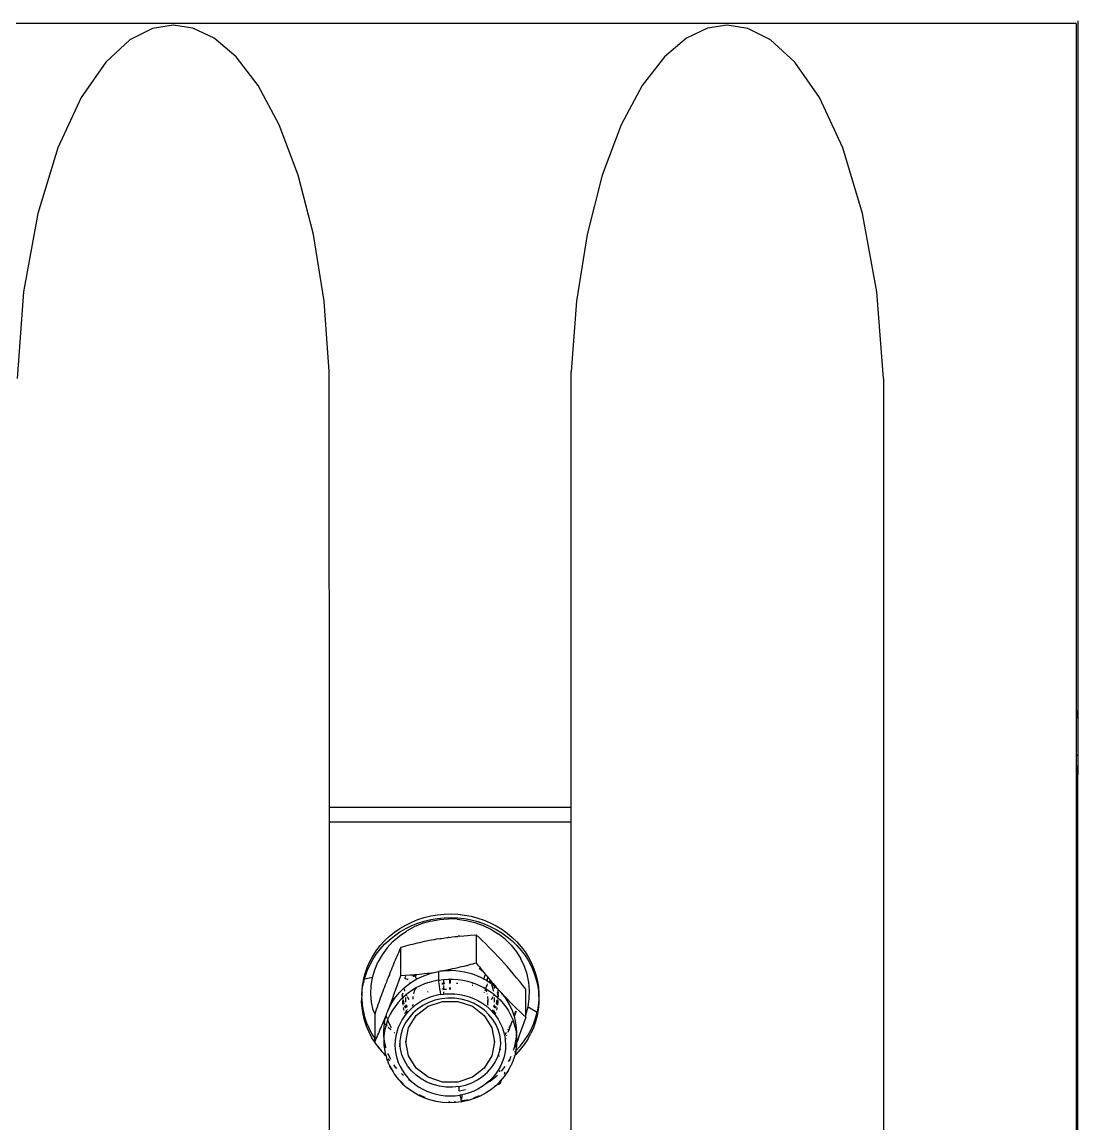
# Model space of a CAD drawing. Header units: millimetres. Extents: x -1533 to 3873, y -634 to 3374.
# Drawn here: x -821.5 to -678.5, y 2354.4 to 2503.6 of the extents above; entities that cross this region are included whole.
import ezdxf

# ---------------------------------------------------------------- set-up
doc = ezdxf.new("R2010")
doc.units = ezdxf.units.MM
doc.header["$MEASUREMENT"] = 0

msp = doc.modelspace()

# ---------------------------------------------------------------- linework, layer by layer
for p, q in [((-678.72482, 2503.44892), (-848.22482, 2503.44892)), ((-678.72482, 2503.44892), (-678.72482, 2410.32713)), ((-678.47482, 2503.80652), (-678.47482, 2410.32713)), ((-803.77108, 2502.76027), (-806.84642, 2501.20526)), ((-800.97482, 2503.20743), (-803.77108, 2502.76027)), ((-798.31128, 2502.80187), (-800.97482, 2503.20743)), ((-795.45466, 2501.44193), (-798.31128, 2502.80187)), ((-728.63837, 2502.80187), (-731.49498, 2501.44193)), ((-725.97482, 2503.20743), (-728.63837, 2502.80187)), ((-723.17857, 2502.76027), (-725.97482, 2503.20743)), ((-720.10323, 2501.20526), (-723.17857, 2502.76027)), ((-806.84642, 2501.20526), (-810.12355, 2498.19638)), ((-792.47553, 2498.91421), (-795.45466, 2501.44193)), ((-731.49498, 2501.44193), (-734.47411, 2498.91421)), ((-716.8261, 2498.19638), (-720.10323, 2501.20526)), ((-789.48263, 2495.035), (-792.47553, 2498.91421)), ((-734.47411, 2498.91421), (-737.46702, 2495.035)), ((-810.12355, 2498.19638), (-813.45618, 2493.39699)), ((-713.49346, 2493.39699), (-716.8261, 2498.19638)), ((-786.62227, 2489.69434), (-789.48263, 2495.035)), ((-737.46702, 2495.035), (-740.32738, 2489.69434)), ((-813.45618, 2493.39699), (-816.61848, 2486.56843)), ((-710.33117, 2486.56843), (-713.49346, 2493.39699)), ((-784.06758, 2482.90399), (-786.62227, 2489.69434)), ((-740.32738, 2489.69434), (-742.88207, 2482.90399)), ((-816.61848, 2486.56843), (-819.31717, 2477.68935)), ((-707.63248, 2477.68935), (-710.33117, 2486.56843)), ((-781.99606, 2474.83327), (-784.06758, 2482.90399)), ((-742.88207, 2482.90399), (-744.95359, 2474.83327)), ((-819.31717, 2477.68935), (-821.23904, 2467.06444)), ((-705.71061, 2467.06444), (-707.63248, 2477.68935)), ((-780.55858, 2465.81401), (-781.99606, 2474.83327)), ((-744.95359, 2474.83327), (-746.39106, 2465.81401)), ((-821.23904, 2467.06444), (-822.13, 2455.35268)), ((-704.81965, 2455.35268), (-705.71061, 2467.06444)), ((-779.84898, 2456.3032), (-780.55858, 2465.81401)), ((-746.39106, 2465.81401), (-747.10067, 2456.3032)), ((-779.84027, 2397.20278), (-779.84898, 2456.3032)), ((-747.10938, 2397.20278), (-747.10067, 2456.3032)), ((-704.81965, 2455.35268), (-704.80258, 2264.16413)), ((-678.72482, 2410.32713), (-678.62483, 2410.32713)), ((-678.72482, 2410.32713), (-678.72482, 2409.30652)), ((-678.62483, 2409.30652), (-678.72482, 2409.30652)), ((-678.72482, 2409.30652), (-678.72482, 2404.30652)), ((-678.62483, 2409.30652), (-678.62483, 2410.32713)), ((-678.62483, 2410.32713), (-678.47482, 2410.32713)), ((-678.47482, 2409.30652), (-678.62483, 2409.30652)), ((-678.47482, 2410.32713), (-678.47482, 2409.30652)), ((-678.47482, 2409.30652), (-678.47482, 2404.30652)), ((-678.72482, 2404.30652), (-678.47482, 2404.30652)), ((-678.72482, 2404.30652), (-678.72482, 2402.86064)), ((-678.47482, 2404.30652), (-678.47482, 2402.86064)), ((-678.72482, 2402.86064), (-678.47482, 2402.86064)), ((-678.72482, 2402.86064), (-678.72482, 2402.76044)), ((-678.72482, 2402.76044), (-678.68035, 2402.69388)), ((-678.72482, 2402.76044), (-678.72482, 2401.73244)), ((-678.68035, 2402.69388), (-678.47482, 2401.73245)), ((-678.47482, 2402.86064), (-678.47482, 2401.73245)), ((-678.47482, 2401.73245), (-678.72482, 2401.73244)), ((-678.72482, 2401.73244), (-678.72482, 2401.66064)), ((-678.47482, 2401.66064), (-678.72482, 2401.66064)), ((-678.72482, 2401.66064), (-678.72482, 2287.33933)), ((-678.47482, 2401.73245), (-678.47482, 2401.66064)), ((-678.47482, 2287.33933), (-678.47482, 2401.66064)), ((-747.10938, 2397.20278), (-779.84027, 2397.20278)), ((-779.83999, 2395.28936), (-779.84027, 2397.20278)), ((-747.10966, 2395.28936), (-747.10938, 2397.20278)), ((-779.83999, 2395.28936), (-747.10966, 2395.28936)), ((-779.81956, 2256.70743), (-779.83999, 2395.28936)), ((-747.13009, 2256.70743), (-747.10966, 2395.28936)), ((-766.98562, 2382.31548), (-766.09692, 2382.53267)), ((-766.09692, 2382.53267), (-765.19283, 2382.68636)), ((-765.19283, 2382.68636), (-764.27866, 2382.77567)), ((-764.27866, 2382.77567), (-763.35977, 2382.80006)), ((-763.35977, 2382.80006), (-762.44156, 2382.7594)), ((-762.44156, 2382.7594), (-761.52941, 2382.65391)), ((-761.52941, 2382.65391), (-760.62868, 2382.48423)), ((-760.62868, 2382.48423), (-759.74465, 2382.25134)), ((-770.28423, 2380.84277), (-769.50787, 2381.29756)), ((-769.50787, 2381.29756), (-768.69611, 2381.69611)), ((-769.50787, 2380.81921), (-768.69611, 2381.21776)), ((-768.36299, 2381.03793), (-769.40456, 2380.4768)), ((-768.69611, 2381.69611), (-767.85371, 2382.03609)), ((-768.69611, 2381.21776), (-767.85371, 2381.55773)), ((-767.26027, 2381.48795), (-768.36299, 2381.03793)), ((-767.85371, 2382.03609), (-766.98562, 2382.31548)), ((-767.85371, 2381.55773), (-766.98562, 2381.83713)), ((-766.10994, 2381.82107), (-767.26027, 2381.48795)), ((-766.98562, 2381.83713), (-766.09692, 2382.05431)), ((-766.10994, 2381.82107), (-764.92647, 2382.03311)), ((-766.09692, 2382.05431), (-765.19283, 2382.20801)), ((-765.19283, 2382.20801), (-764.27866, 2382.29732)), ((-764.92647, 2382.03311), (-763.72475, 2382.12139)), ((-764.27866, 2382.29732), (-763.35977, 2382.32171)), ((-762.51989, 2382.08481), (-763.72475, 2382.12139)), ((-763.35977, 2382.32171), (-762.44156, 2382.28104)), ((-762.51989, 2382.08481), (-761.32703, 2381.92383)), ((-762.44156, 2382.28104), (-761.52941, 2382.17556)), ((-761.52941, 2382.17556), (-760.62868, 2382.00588)), ((-761.32703, 2381.92383), (-760.16119, 2381.64047)), ((-760.62868, 2382.00588), (-759.74465, 2381.77299)), ((-760.16119, 2381.64047), (-759.03701, 2381.2383)), ((-759.74465, 2382.25134), (-758.88252, 2381.95662)), ((-759.74465, 2381.77299), (-758.88252, 2381.47826)), ((-759.03701, 2381.2383), (-757.96865, 2380.72236)), ((-758.88252, 2381.95662), (-758.04733, 2381.60179)), ((-758.88252, 2381.47826), (-758.04733, 2381.12343)), ((-758.04733, 2381.60179), (-757.24399, 2381.18893)), ((-758.04733, 2381.12343), (-757.24399, 2380.71057)), ((-757.24399, 2381.18893), (-756.47721, 2380.72047)), ((-772.3565, 2379.1692), (-771.71273, 2379.77546)), ((-771.71273, 2379.77546), (-771.02062, 2380.33441)), ((-771.71273, 2379.29711), (-771.02062, 2379.85606)), ((-771.25089, 2379.04998), (-770.3707, 2379.81123)), ((-771.02062, 2380.33441), (-770.28423, 2380.84277)), ((-771.02062, 2379.85606), (-770.28423, 2380.36442)), ((-770.3707, 2379.81123), (-769.40456, 2380.4768)), ((-770.28423, 2380.36442), (-769.7848, 2380.63499)), ((-769.7848, 2380.63499), (-769.50787, 2380.81921)), ((-765.05719, 2379.42106), (-765.38107, 2379.36627)), ((-765.05719, 2379.42106), (-764.81948, 2379.45958)), ((-764.81948, 2379.45958), (-764.59703, 2379.49437)), ((-764.59703, 2379.49437), (-764.21392, 2379.55135)), ((-764.21392, 2379.55135), (-763.89874, 2379.59546)), ((-763.89874, 2379.59546), (-763.75528, 2379.6143)), ((-763.62947, 2379.63116), (-763.75528, 2379.6143)), ((-763.62947, 2379.63116), (-763.17791, 2379.68701)), ((-763.17791, 2379.68701), (-762.79875, 2379.73016)), ((-762.79875, 2379.73016), (-762.53638, 2379.75701)), ((-762.53638, 2379.75701), (-762.46133, 2379.76579)), ((-762.38252, 2379.77275), (-762.46133, 2379.76579)), ((-762.16467, 2379.79504), (-762.38252, 2379.77275)), ((-762.16467, 2379.79504), (-761.629, 2379.84304)), ((-761.629, 2379.84304), (-761.19145, 2379.87791)), ((-761.19145, 2379.87791), (-761.15419, 2379.88066)), ((-761.15419, 2379.88066), (-760.72141, 2379.91113)), ((-760.72141, 2379.91113), (-759.94198, 2379.95747)), ((-759.53034, 2379.57348), (-759.94198, 2379.95747)), ((-759.94198, 2379.95747), (-759.94198, 2376.14506)), ((-759.11703, 2379.18077), (-759.53034, 2379.57348)), ((-757.96865, 2380.72236), (-756.96952, 2380.09916)), ((-757.24399, 2380.71057), (-756.47721, 2380.24211)), ((-756.05221, 2379.37652), (-756.96952, 2380.09916)), ((-756.47721, 2380.72047), (-755.7515, 2380.19915)), ((-756.47721, 2380.24211), (-755.7515, 2379.7208)), ((-755.7515, 2380.19915), (-755.07112, 2379.62805)), ((-755.7515, 2379.7208), (-755.07112, 2379.14969)), ((-755.07112, 2379.62805), (-754.44005, 2379.0105)), ((-773.48421, 2377.82925), (-772.94815, 2378.51919)), ((-773.48421, 2377.3509), (-772.94815, 2378.04084)), ((-772.94815, 2378.51919), (-772.3565, 2379.1692)), ((-772.94815, 2378.04084), (-772.3565, 2378.69085)), ((-772.03307, 2378.20249), (-772.70762, 2377.27942)), ((-772.3565, 2378.69085), (-771.71273, 2379.29711)), ((-771.25089, 2379.04998), (-772.03307, 2378.20249)), ((-770.2806, 2378.02719), (-770.38905, 2377.78275)), ((-770.1724, 2378.2694), (-770.2806, 2378.02719)), ((-769.85951, 2378.35531), (-770.1724, 2378.2694)), ((-770.1724, 2374.45699), (-770.1724, 2378.2694)), ((-769.54495, 2378.43998), (-769.85951, 2378.35531)), ((-769.22893, 2378.52324), (-769.54495, 2378.43998)), ((-768.91166, 2378.60496), (-769.22893, 2378.52324)), ((-768.59335, 2378.68499), (-768.91166, 2378.60496)), ((-768.27423, 2378.76316), (-768.59335, 2378.68499)), ((-767.95449, 2378.83935), (-768.27423, 2378.76316)), ((-767.63437, 2378.91339), (-767.95449, 2378.83935)), ((-767.31389, 2378.98518), (-767.63437, 2378.91339)), ((-766.99295, 2379.05469), (-767.31389, 2378.98518)), ((-766.67155, 2379.12186), (-766.99295, 2379.05469)), ((-766.34967, 2379.18666), (-766.67155, 2379.12186)), ((-766.0273, 2379.24902), (-766.34967, 2379.18666)), ((-765.70444, 2379.30891), (-766.0273, 2379.24902)), ((-765.63326, 2379.30792), (-765.70444, 2379.30891)), ((-765.38107, 2379.36627), (-765.63326, 2379.30792)), ((-758.70189, 2378.77847), (-759.11703, 2379.18077)), ((-758.28476, 2378.36574), (-758.70189, 2378.77847)), ((-757.86545, 2377.94165), (-758.28476, 2378.36574)), ((-757.44383, 2377.50547), (-757.86545, 2377.94165)), ((-755.22823, 2378.56354), (-756.05221, 2379.37652)), ((-755.22823, 2378.56354), (-754.50761, 2377.67044)), ((-755.07112, 2379.14969), (-754.44005, 2378.53214)), ((-754.44005, 2379.0105), (-753.862, 2378.35013)), ((-754.44005, 2378.53214), (-753.862, 2377.87177)), ((-753.862, 2378.35013), (-753.34036, 2377.65081)), ((-774.3773, 2376.34596), (-773.96152, 2377.10342)), ((-774.3773, 2375.86761), (-773.96152, 2376.62507)), ((-773.96152, 2377.10342), (-773.48421, 2377.82925)), ((-773.96152, 2376.62507), (-773.48421, 2377.3509)), ((-772.70762, 2377.27942), (-773.26606, 2376.29238)), ((-770.93529, 2376.52296), (-771.04543, 2376.26265)), ((-770.82546, 2376.78032), (-770.93529, 2376.52296)), ((-770.71594, 2377.03487), (-770.82546, 2376.78032)), ((-770.6067, 2377.28671), (-770.71594, 2377.03487)), ((-770.49774, 2377.53596), (-770.6067, 2377.28671)), ((-770.38905, 2377.78275), (-770.49774, 2377.53596)), ((-757.01978, 2377.05659), (-757.44383, 2377.50547)), ((-756.59319, 2376.59442), (-757.01978, 2377.05659)), ((-756.16648, 2376.1213), (-756.59319, 2376.59442)), ((-754.50761, 2377.67044), (-753.90078, 2376.70845)), ((-753.41337, 2375.68967), (-753.90078, 2376.70845)), ((-753.862, 2377.87177), (-753.34036, 2377.17246)), ((-753.34036, 2377.65081), (-752.8782, 2376.91666)), ((-753.34036, 2377.17246), (-752.8782, 2376.43831)), ((-752.8782, 2376.91666), (-752.47822, 2376.15198)), ((-752.8782, 2376.43831), (-752.47822, 2375.67362)), ((-775.01485, 2374.75411), (-774.7291, 2375.56133)), ((-775.01485, 2374.27575), (-774.7291, 2375.08297)), ((-774.7291, 2375.56133), (-774.3773, 2376.34596)), ((-774.7291, 2375.08297), (-774.3773, 2375.86761)), ((-774.00808, 2374.17667), (-773.70137, 2375.25377)), ((-773.70137, 2375.25377), (-773.26606, 2376.29238)), ((-771.48939, 2375.18966), (-771.60136, 2374.91272)), ((-771.37786, 2375.46288), (-771.48939, 2375.18966)), ((-771.2667, 2375.73272), (-771.37786, 2375.46288)), ((-771.1559, 2375.99927), (-771.2667, 2375.73272)), ((-771.04543, 2376.26265), (-771.1559, 2375.99927)), ((-766.07505, 2374.76834), (-765.05719, 2374.99341)), ((-765.70444, 2374.89196), (-765.05719, 2374.99341)), ((-764.81948, 2375.03338), (-765.05719, 2374.99341)), ((-765.05719, 2374.99341), (-765.05719, 2373.8377)), ((-764.59702, 2375.07212), (-764.81948, 2375.03338)), ((-764.47434, 2375.0715), (-764.59702, 2375.07212)), ((-764.3715, 2375.07898), (-764.47434, 2375.0715)), ((-764.21391, 2375.14177), (-764.3715, 2375.07898)), ((-764.3715, 2375.11792), (-764.3715, 2375.07898)), ((-763.88722, 2375.1142), (-764.3715, 2375.07898)), ((-763.89873, 2375.20177), (-764.21391, 2375.14177)), ((-763.75528, 2375.22981), (-763.89873, 2375.20177)), ((-763.53817, 2375.11843), (-763.88722, 2375.1142)), ((-763.62946, 2375.25493), (-763.75528, 2375.22981)), ((-763.53817, 2375.27604), (-763.62946, 2375.25493)), ((-763.53817, 2375.27604), (-763.47482, 2375.28953)), ((-763.53817, 2375.11843), (-763.53817, 2375.27604)), ((-763.47482, 2375.1192), (-763.53817, 2375.11843)), ((-763.1779, 2375.34792), (-763.47482, 2375.28953)), ((-763.47482, 2375.28953), (-763.47482, 2375.1192)), ((-763.29832, 2375.12133), (-763.47482, 2375.1192)), ((-762.71019, 2375.09287), (-763.29832, 2375.12133)), ((-762.79874, 2375.42971), (-763.1779, 2375.34792)), ((-762.46133, 2375.50533), (-762.79874, 2375.42971)), ((-762.12532, 2375.02893), (-762.71019, 2375.09287)), ((-762.16466, 2375.57398), (-762.46133, 2375.50533)), ((-761.629, 2375.70272), (-762.16466, 2375.57398)), ((-761.54624, 2374.92978), (-762.12532, 2375.02893)), ((-761.15419, 2375.82179), (-761.629, 2375.70272)), ((-761.18139, 2375.81497), (-761.15419, 2375.82179)), ((-760.7214, 2375.93415), (-761.15419, 2375.82179)), ((-760.43821, 2376.0129), (-760.7214, 2375.93415)), ((-760.3196, 2376.04156), (-760.43821, 2376.0129)), ((-760.37829, 2375.9814), (-760.43821, 2376.0129)), ((-759.94198, 2376.14506), (-760.3196, 2376.04156)), ((-759.94198, 2376.14506), (-759.73636, 2375.88525)), ((-759.73636, 2375.88525), (-759.53034, 2375.62664)), ((-759.28491, 2375.20347), (-759.55565, 2375.43027)), ((-759.53034, 2375.62664), (-759.3239, 2375.3693)), ((-759.3239, 2375.3693), (-759.11703, 2375.11329)), ((-759.13109, 2375.05431), (-759.28491, 2375.20347)), ((-759.11703, 2375.11329), (-758.9097, 2374.85866)), ((-755.74115, 2375.63914), (-756.16648, 2376.1213)), ((-755.31899, 2375.15032), (-755.74115, 2375.63914)), ((-754.89949, 2374.65488), (-755.31899, 2375.15032)), ((-753.0528, 2374.6269), (-753.41337, 2375.68967)), ((-752.47822, 2376.15198), (-752.14277, 2375.36125)), ((-752.47822, 2375.67362), (-752.14277, 2374.8829)), ((-752.14277, 2375.36125), (-751.87383, 2374.54912)), ((-775.23288, 2373.92905), (-775.38191, 2373.091)), ((-775.38191, 2372.61264), (-775.23288, 2373.4507)), ((-775.23288, 2373.92905), (-775.01485, 2374.75411)), ((-775.23288, 2373.4507), (-775.09933, 2373.95605)), ((-775.23288, 2373.92905), (-775.23288, 2373.4507)), ((-775.09933, 2373.95605), (-775.01485, 2374.27575)), ((-774.00808, 2374.17667), (-775.09933, 2373.95605)), ((-774.18233, 2373.07462), (-774.00808, 2374.17667)), ((-772.16384, 2373.48177), (-772.27584, 2373.18883)), ((-772.1208, 2373.54482), (-772.16384, 2373.48177)), ((-772.0515, 2373.77294), (-772.1208, 2373.54482)), ((-771.93882, 2374.0623), (-772.0515, 2373.77294)), ((-771.8263, 2374.34854), (-771.93882, 2374.0623)), ((-771.7206, 2374.56769), (-771.8263, 2374.34854)), ((-771.71374, 2374.63218), (-771.7206, 2374.56769)), ((-771.60136, 2374.91272), (-771.71374, 2374.63218)), ((-770.6067, 2373.21966), (-770.38905, 2373.8362)), ((-770.38905, 2373.8362), (-770.1724, 2374.45699)), ((-770.1724, 2374.45699), (-769.54495, 2374.49348)), ((-769.66541, 2372.84348), (-768.86515, 2373.46664)), ((-769.64297, 2374.05591), (-769.59412, 2374.21737)), ((-769.62186, 2374.03991), (-769.46956, 2374.3796)), ((-769.54495, 2374.49348), (-768.91166, 2374.53748)), ((-769.47482, 2374.10579), (-769.47482, 2373.92852)), ((-769.23159, 2374.02015), (-769.32831, 2373.81753)), ((-768.91996, 2373.54943), (-768.93421, 2373.51896)), ((-768.91166, 2374.53748), (-768.49735, 2374.57139)), ((-768.86515, 2373.46664), (-767.99199, 2373.99976)), ((-768.49735, 2374.57139), (-768.25713, 2374.59127)), ((-768.49735, 2374.57139), (-768.49735, 2374.29524)), ((-768.45915, 2374.31183), (-768.49735, 2374.29524)), ((-768.25713, 2374.59127), (-768.45915, 2374.31183)), ((-768.25713, 2374.59127), (-768.23014, 2374.59384)), ((-768.03371, 2374.02416), (-768.25713, 2374.59127)), ((-768.23014, 2374.59384), (-767.63437, 2374.65058)), ((-768.07128, 2374.49592), (-768.23014, 2374.59384)), ((-768.02295, 2374.47246), (-768.07128, 2374.49592)), ((-767.99199, 2373.99976), (-767.05775, 2374.43563)), ((-767.63437, 2374.65058), (-766.99295, 2374.72095)), ((-767.05775, 2374.43563), (-766.07505, 2374.76834)), ((-766.99295, 2374.72095), (-766.47941, 2374.78507)), ((-766.53269, 2373.46738), (-766.94572, 2373.32401)), ((-766.47941, 2374.78507), (-766.55305, 2374.74152)), ((-766.33032, 2373.53762), (-766.53269, 2373.46738)), ((-766.46255, 2373.41437), (-766.53269, 2373.46738)), ((-766.47941, 2374.78507), (-766.34967, 2374.80127)), ((-766.34967, 2374.80127), (-765.70444, 2374.89196)), ((-765.69969, 2373.70915), (-766.33032, 2373.53762)), ((-765.05719, 2373.8377), (-765.69969, 2373.70915)), ((-765.05719, 2373.8377), (-764.40624, 2373.92258)), ((-765.05719, 2373.8377), (-765.04814, 2373.64135)), ((-765.04814, 2373.64135), (-765.02162, 2373.36479)), ((-764.40624, 2373.92258), (-764.3715, 2373.92474)), ((-764.3715, 2373.92474), (-763.75033, 2373.96333)), ((-764.3715, 2373.92474), (-764.3715, 2373.37742)), ((-763.75033, 2373.96333), (-763.53817, 2373.96217)), ((-763.53817, 2373.40313), (-763.53817, 2373.96217)), ((-763.53817, 2373.96217), (-763.47482, 2373.96183)), ((-763.47482, 2373.96183), (-763.47482, 2373.40486)), ((-763.47482, 2373.96183), (-763.09294, 2373.95974)), ((-763.09294, 2373.95974), (-762.4376, 2373.91182)), ((-762.4376, 2373.91182), (-761.78778, 2373.81984)), ((-761.78778, 2373.81984), (-761.14697, 2373.68428)), ((-760.97541, 2374.79586), (-761.54624, 2374.92978)), ((-761.14697, 2373.68428), (-760.51858, 2373.50587)), ((-760.41529, 2374.62773), (-760.97541, 2374.79586)), ((-760.51858, 2373.50587), (-760.4191, 2373.47009)), ((-760.48713, 2373.42124), (-760.4191, 2373.47009)), ((-760.4191, 2373.47009), (-759.90596, 2373.28555)), ((-759.86827, 2374.42612), (-760.41529, 2374.62773)), ((-759.33669, 2374.19188), (-759.86827, 2374.42612)), ((-758.82283, 2373.92603), (-759.33669, 2374.19188)), ((-758.92256, 2374.00735), (-758.69174, 2374.59323)), ((-758.9097, 2374.85866), (-758.69174, 2374.59323)), ((-758.57714, 2373.77862), (-758.82283, 2373.92603)), ((-758.69174, 2374.59323), (-758.49358, 2374.35384)), ((-758.4523, 2373.94833), (-758.57714, 2373.77862)), ((-758.4523, 2373.70373), (-758.57714, 2373.77862)), ((-758.49358, 2374.35384), (-758.4523, 2374.3044)), ((-758.45135, 2374.26687), (-758.4523, 2374.3044)), ((-758.45135, 2374.26687), (-758.4523, 2373.94833)), ((-758.4523, 2373.94833), (-758.4523, 2373.70373)), ((-758.3289, 2373.62969), (-758.4523, 2373.70373)), ((-758.29229, 2374.02285), (-758.45135, 2374.26687)), ((-758.45135, 2374.26687), (-758.28476, 2374.10376)), ((-757.93688, 2373.35925), (-758.3289, 2373.62969)), ((-758.28476, 2374.10376), (-758.07538, 2373.85534)), ((-758.02717, 2373.55882), (-758.15226, 2373.78691)), ((-758.07538, 2373.85534), (-757.86545, 2373.60863)), ((-757.93688, 2373.35925), (-758.02717, 2373.55882)), ((-757.86545, 2373.60863), (-757.65493, 2373.36367)), ((-754.48248, 2374.15325), (-754.89949, 2374.65488)), ((-754.06775, 2373.64593), (-754.48248, 2374.15325)), ((-753.65513, 2373.13339), (-754.06775, 2373.64593)), ((-752.82329, 2373.53352), (-753.0528, 2374.6269)), ((-752.72773, 2372.42328), (-752.82329, 2373.53352)), ((-752.14277, 2374.8829), (-751.87383, 2374.07077)), ((-751.87383, 2374.54912), (-751.67296, 2373.72035)), ((-751.87383, 2374.07077), (-751.67296, 2373.242)), ((-751.67296, 2373.72035), (-751.54135, 2372.87981)), ((-775.38191, 2373.091), (-775.46106, 2372.24486)), ((-775.46106, 2371.76651), (-775.38191, 2372.61264)), ((-775.46106, 2372.24486), (-775.46106, 2371.76651)), ((-774.22192, 2371.96147), (-774.18233, 2373.07462)), ((-774.12636, 2370.85122), (-774.22192, 2371.96147)), ((-772.72065, 2372.00016), (-772.83109, 2371.69896)), ((-772.60991, 2372.29978), (-772.72065, 2372.00016)), ((-772.49887, 2372.59779), (-772.60991, 2372.29978)), ((-772.38752, 2372.89416), (-772.49887, 2372.59779)), ((-772.27584, 2373.18883), (-772.38752, 2372.89416)), ((-771.2667, 2371.39991), (-771.04543, 2372.00108)), ((-771.04543, 2372.00108), (-770.82546, 2372.60781)), ((-771.0051, 2371.36181), (-770.38196, 2372.13869)), ((-770.82546, 2372.60781), (-770.6067, 2373.21966)), ((-770.38196, 2372.13869), (-769.66541, 2372.84348)), ((-769.89572, 2372.06765), (-769.93231, 2371.94438)), ((-769.72437, 2372.64486), (-769.67293, 2372.3448)), ((-769.19087, 2372.07489), (-769.42888, 2371.8802)), ((-768.66818, 2372.44324), (-769.19087, 2372.07489)), ((-768.19613, 2372.72808), (-768.66818, 2372.44324)), ((-768.35525, 2372.35244), (-768.44669, 2371.96738)), ((-768.19613, 2372.72808), (-768.35525, 2372.35244)), ((-768.11671, 2372.78576), (-768.19613, 2372.72808)), ((-767.5426, 2373.06947), (-768.11671, 2372.78576)), ((-768.03867, 2372.70515), (-768.11671, 2372.78576)), ((-766.94572, 2373.32401), (-767.5426, 2373.06947)), ((-766.48681, 2372.26777), (-766.5163, 2372.2835)), ((-766.47609, 2372.18569), (-766.51472, 2372.20809)), ((-765.02162, 2373.36479), (-764.97943, 2373.02686)), ((-764.97943, 2373.02686), (-764.92445, 2372.65061)), ((-764.92445, 2372.65061), (-764.86042, 2372.26166)), ((-764.86042, 2372.26166), (-764.7917, 2371.88652)), ((-764.52668, 2373.38672), (-764.59642, 2373.39775)), ((-764.59415, 2373.32816), (-764.3715, 2373.33097)), ((-764.3715, 2372.58191), (-764.57163, 2372.63784)), ((-764.3715, 2373.37742), (-764.52668, 2373.38672)), ((-764.20396, 2373.36738), (-764.3715, 2373.37742)), ((-764.3715, 2373.37742), (-764.3715, 2373.33097)), ((-764.3715, 2373.33097), (-764.28438, 2373.33207)), ((-764.3715, 2373.33097), (-764.3715, 2373.29381)), ((-764.3715, 2373.09895), (-764.3715, 2372.58191)), ((-764.29752, 2372.57672), (-764.3715, 2372.58191)), ((-764.3715, 2372.25771), (-764.3715, 2371.93851)), ((-764.3715, 2371.93851), (-764.14406, 2371.96664)), ((-763.99479, 2372.55226), (-764.29752, 2372.57672)), ((-764.14406, 2371.96664), (-763.47482, 2371.99367)), ((-763.53817, 2372.5647), (-763.53817, 2372.8591)), ((-763.47482, 2372.86083), (-763.47482, 2372.56643)), ((-763.47482, 2372.02181), (-763.47482, 2371.99367)), ((-763.47482, 2371.99367), (-762.83847, 2371.9693)), ((-762.83847, 2371.9693), (-762.19046, 2371.89182)), ((-762.44443, 2373.39217), (-762.63235, 2373.36687)), ((-760.48616, 2373.17618), (-760.41485, 2373.16998)), ((-759.90596, 2373.28555), (-759.31238, 2373.02451)), ((-759.31238, 2373.02451), (-758.8351, 2372.77359)), ((-758.8351, 2372.77359), (-758.91103, 2372.71085)), ((-758.8823, 2372.19611), (-758.90592, 2372.13616)), ((-758.8351, 2372.77359), (-758.74101, 2372.72413)), ((-758.70607, 2372.64344), (-758.80151, 2372.40119)), ((-758.74101, 2372.72413), (-758.68737, 2372.69092)), ((-758.74101, 2372.72413), (-758.70607, 2372.64344)), ((-758.68737, 2372.69092), (-758.70607, 2372.64344)), ((-758.70607, 2372.64344), (-758.65635, 2372.52861)), ((-758.52212, 2373.11038), (-758.68737, 2372.69092)), ((-758.68737, 2372.69092), (-758.1949, 2372.38602)), ((-758.65635, 2372.52861), (-758.58496, 2372.27588)), ((-758.52212, 2373.11038), (-758.60851, 2373.01529)), ((-758.4523, 2373.28759), (-758.52212, 2373.11038)), ((-758.49993, 2371.97483), (-758.48771, 2371.93158)), ((-758.4523, 2373.35853), (-758.4523, 2373.28759)), ((-758.1949, 2372.38602), (-757.67696, 2372.01198)), ((-757.857, 2373.30415), (-757.93688, 2373.35925)), ((-757.85815, 2373.18524), (-757.88165, 2373.23717)), ((-757.7191, 2372.80126), (-757.85815, 2373.18524)), ((-757.47482, 2373.0026), (-757.857, 2373.30415)), ((-757.61076, 2372.40892), (-757.7191, 2372.80126)), ((-757.67696, 2372.01198), (-757.51898, 2371.87965)), ((-757.65493, 2373.36367), (-757.47482, 2373.15622)), ((-757.59176, 2372.31065), (-757.61076, 2372.40892)), ((-757.47482, 2373.0026), (-757.47482, 2373.15622)), ((-757.47482, 2373.15622), (-757.44383, 2373.12052)), ((-757.47482, 2372.72057), (-757.47482, 2373.0026)), ((-757.40915, 2372.95078), (-757.47482, 2373.0026)), ((-757.44383, 2373.12052), (-757.24284, 2372.89143)), ((-757.19985, 2372.76242), (-757.40915, 2372.95078)), ((-757.19985, 2372.76242), (-757.24284, 2372.89143)), ((-757.24284, 2372.89143), (-757.19272, 2372.83478)), ((-757.19985, 2372.76242), (-757.19272, 2372.83478)), ((-757.04933, 2372.62695), (-757.19985, 2372.76242)), ((-757.19272, 2372.83478), (-757.05913, 2372.68415)), ((-757.02489, 2371.90036), (-757.07101, 2372.17157)), ((-757.04933, 2372.62695), (-757.05913, 2372.68415)), ((-757.05913, 2372.68415), (-757.01978, 2372.63978)), ((-756.98728, 2372.57111), (-757.04933, 2372.62695)), ((-756.97482, 2372.19237), (-757.02489, 2371.90036)), ((-757.01978, 2372.63978), (-756.98728, 2372.57111)), ((-756.97482, 2372.19237), (-757.01614, 2372.43339)), ((-756.80681, 2372.40229), (-756.98728, 2372.57111)), ((-756.80681, 2372.40229), (-756.59319, 2372.16677)), ((-755.96635, 2371.39244), (-756.59319, 2372.16677)), ((-756.59319, 2372.16677), (-756.16648, 2371.70444)), ((-753.2444, 2372.61612), (-753.65513, 2373.13339)), ((-753.2444, 2369.14456), (-753.2444, 2372.61612)), ((-752.76732, 2371.31013), (-752.72773, 2372.42328)), ((-751.67296, 2373.242), (-751.54135, 2372.40146)), ((-751.54135, 2372.87981), (-751.47977, 2372.03243)), ((-751.54135, 2372.40146), (-751.48412, 2371.61385)), ((-751.48412, 2371.61385), (-751.47977, 2372.03243)), ((-775.46106, 2371.76651), (-775.46987, 2371.39561)), ((-775.46553, 2371.33583), (-775.46987, 2371.39561)), ((-775.46987, 2370.91725), (-775.46553, 2371.33583)), ((-775.4083, 2370.06987), (-775.46987, 2370.91725)), ((-775.46553, 2371.33583), (-775.4083, 2370.54822)), ((-775.4083, 2370.54822), (-775.27669, 2369.70768)), ((-773.89685, 2369.75784), (-774.12636, 2370.85122)), ((-773.2701, 2370.47967), (-773.37922, 2370.17152)), ((-773.16074, 2370.78655), (-773.2701, 2370.47967)), ((-773.05112, 2371.0921), (-773.16074, 2370.78655)), ((-772.94124, 2371.39626), (-773.05112, 2371.0921)), ((-772.83109, 2371.69896), (-772.94124, 2371.39626)), ((-771.93882, 2369.63466), (-771.5264, 2370.52336)), ((-771.71374, 2370.21532), (-771.48939, 2370.80469)), ((-771.5264, 2370.52336), (-771.0051, 2371.36181)), ((-771.48939, 2370.80469), (-771.2667, 2371.39991)), ((-770.56564, 2370.773), (-770.95131, 2370.28114)), ((-770.14214, 2371.23754), (-770.56564, 2370.773)), ((-769.96126, 2371.40883), (-770.14214, 2371.23754)), ((-769.96376, 2371.83843), (-769.93231, 2371.94438)), ((-769.95166, 2371.68583), (-769.96376, 2371.83843)), ((-769.95166, 2371.68583), (-769.96376, 2371.58586)), ((-769.96376, 2371.58586), (-769.96126, 2371.40883)), ((-769.91242, 2371.45508), (-769.96126, 2371.40883)), ((-769.96126, 2371.40883), (-769.95906, 2371.25288)), ((-769.95594, 2371.03194), (-769.95166, 2370.72912)), ((-769.91242, 2371.45508), (-769.95166, 2371.68583)), ((-769.95166, 2370.72912), (-769.9049, 2370.45417)), ((-769.85736, 2371.50722), (-769.93231, 2371.94438)), ((-769.85736, 2371.50722), (-769.91242, 2371.45508)), ((-769.8896, 2371.32094), (-769.91242, 2371.45508)), ((-769.68307, 2371.67227), (-769.85736, 2371.50722)), ((-769.83466, 2371.37479), (-769.85736, 2371.50722)), ((-769.80771, 2370.8394), (-769.85695, 2371.12895)), ((-769.73486, 2370.6208), (-769.80771, 2370.8394)), ((-769.70964, 2370.64552), (-769.80178, 2371.18301)), ((-769.47482, 2371.84262), (-769.68307, 2371.67227)), ((-769.42888, 2371.8802), (-769.47482, 2371.84262)), ((-769.47482, 2371.84262), (-769.45038, 2371.70897)), ((-769.45038, 2371.70897), (-769.47482, 2371.68929)), ((-769.47482, 2370.87565), (-769.47482, 2371.47573)), ((-769.47482, 2370.49597), (-769.47482, 2370.09139)), ((-769.42888, 2371.8802), (-769.45038, 2371.70897)), ((-769.42888, 2371.8802), (-769.38659, 2371.76032)), ((-769.42633, 2370.54349), (-769.41595, 2370.45128)), ((-769.30502, 2371.61241), (-769.0804, 2371.20514)), ((-768.62008, 2370.47129), (-768.57384, 2370.42856)), ((-768.57384, 2370.50851), (-768.57384, 2370.42856)), ((-768.52779, 2371.6138), (-768.54984, 2371.26828)), ((-768.53616, 2370.53884), (-768.519, 2370.3779)), ((-767.78442, 2370.73411), (-768.30194, 2370.36556)), ((-767.23411, 2371.05959), (-767.78442, 2370.73411)), ((-766.65519, 2371.33952), (-767.23411, 2371.05959)), ((-766.38647, 2370.81016), (-767.1719, 2370.40998)), ((-766.05206, 2371.57177), (-766.65519, 2371.33952)), ((-766.47482, 2370.29603), (-764.51671, 2370.95447)), ((-765.55122, 2371.11221), (-766.38647, 2370.81016)), ((-765.42932, 2371.75457), (-766.05206, 2371.57177)), ((-764.68044, 2371.31095), (-765.55122, 2371.11221)), ((-764.7917, 2371.88652), (-765.42932, 2371.75457)), ((-764.7917, 2371.88652), (-764.3715, 2371.93851)), ((-763.78903, 2371.40298), (-764.68044, 2371.31095)), ((-764.51671, 2370.95447), (-762.43293, 2370.95447)), ((-762.89224, 2371.38673), (-763.78903, 2371.40298)), ((-762.00543, 2371.26247), (-762.89224, 2371.38673)), ((-762.43293, 2370.95447), (-760.47482, 2370.29603)), ((-762.19046, 2371.89182), (-761.55222, 2371.76246)), ((-761.14375, 2371.03234), (-762.00543, 2371.26247)), ((-761.55222, 2371.76246), (-760.92861, 2371.5822)), ((-760.32196, 2370.70026), (-761.14375, 2371.03234)), ((-760.92861, 2371.5822), (-760.32438, 2371.35241)), ((-760.44607, 2371.67393), (-760.48019, 2371.65893)), ((-760.32438, 2371.35241), (-759.74413, 2371.07484)), ((-759.55412, 2370.27193), (-760.32196, 2370.70026)), ((-759.74413, 2371.07484), (-759.19227, 2370.75161)), ((-759.19227, 2370.75161), (-758.673, 2370.38517)), ((-758.43418, 2371.62483), (-758.37581, 2371.0774)), ((-758.37581, 2371.0774), (-758.41057, 2370.53263)), ((-758.37581, 2370.60931), (-758.37581, 2371.0774)), ((-758.37581, 2370.44516), (-758.37581, 2370.51667)), ((-758.37581, 2370.44516), (-758.32672, 2370.47392)), ((-757.86591, 2371.21119), (-757.64142, 2371.61824)), ((-757.56044, 2371.76508), (-757.51898, 2371.87965)), ((-757.50017, 2371.71259), (-757.51898, 2371.87965)), ((-757.51898, 2371.87965), (-757.47482, 2371.84266)), ((-757.50017, 2371.71259), (-757.47482, 2371.84266)), ((-757.47482, 2371.69051), (-757.50017, 2371.71259)), ((-757.47482, 2371.84266), (-757.18995, 2371.60402)), ((-757.47482, 2370.87057), (-757.47482, 2371.47314)), ((-757.47482, 2370.08912), (-757.47482, 2370.50852)), ((-757.14706, 2371.18767), (-757.23884, 2370.6523)), ((-757.10588, 2370.99256), (-757.21611, 2370.62819)), ((-757.18995, 2371.60402), (-757.09197, 2371.50901)), ((-757.09197, 2371.50901), (-757.11464, 2371.37681)), ((-757.08585, 2371.13436), (-757.10588, 2370.99256)), ((-757.10588, 2370.5113), (-757.10588, 2370.99256)), ((-757.02489, 2371.90036), (-757.09197, 2371.50901)), ((-757.09197, 2371.50901), (-757.04005, 2371.45866)), ((-757.04005, 2371.45866), (-757.05851, 2371.32792)), ((-757.04748, 2370.44937), (-756.98589, 2370.88547)), ((-756.99799, 2371.74221), (-757.04005, 2371.45866)), ((-757.04005, 2371.45866), (-756.99334, 2371.41337)), ((-756.99799, 2371.74221), (-757.02489, 2371.90036)), ((-756.98589, 2371.84218), (-756.99799, 2371.74221)), ((-756.99334, 2371.41337), (-756.99799, 2371.74221)), ((-756.99126, 2371.26614), (-756.99334, 2371.41337)), ((-756.99334, 2371.41337), (-756.73647, 2371.16429)), ((-756.98589, 2370.88547), (-756.98798, 2371.03355)), ((-756.73647, 2371.16429), (-756.31895, 2370.69516)), ((-756.31895, 2370.69516), (-755.93961, 2370.19913)), ((-756.16648, 2371.70444), (-755.74115, 2371.25417)), ((-755.44105, 2370.55611), (-755.96635, 2371.39244)), ((-755.74115, 2371.25417), (-755.31899, 2370.81751)), ((-755.0244, 2369.6691), (-755.44105, 2370.55611)), ((-755.31899, 2370.81751), (-754.89949, 2370.39331)), ((-752.94157, 2370.20807), (-752.76732, 2371.31013)), ((-751.48859, 2371.18318), (-751.56774, 2370.33704)), ((-751.48859, 2370.70482), (-751.56774, 2369.85869)), ((-751.47977, 2371.55407), (-751.48859, 2371.18318)), ((-751.48859, 2371.18318), (-751.48859, 2370.70482)), ((-751.48412, 2371.61385), (-751.47977, 2371.55407)), ((-775.27669, 2369.22933), (-775.4083, 2370.06987)), ((-775.27669, 2369.70768), (-775.07582, 2368.87892)), ((-775.07582, 2368.40056), (-775.27669, 2369.22933)), ((-773.89685, 2369.75784), (-773.70524, 2369.23997)), ((-773.59678, 2369.55161), (-773.70524, 2369.23997)), ((-773.70524, 2369.23997), (-773.70524, 2365.92966)), ((-773.48811, 2369.86214), (-773.59678, 2369.55161)), ((-773.37922, 2370.17152), (-773.48811, 2369.86214)), ((-772.27584, 2368.78538), (-772.16384, 2369.06496)), ((-772.26576, 2368.5898), (-772.14838, 2369.01685)), ((-772.16384, 2369.06496), (-772.1208, 2369.11717)), ((-772.14838, 2369.01685), (-772.16384, 2369.06496)), ((-772.14838, 2369.01685), (-772.1208, 2369.11717)), ((-772.05229, 2368.71785), (-772.14838, 2369.01685)), ((-772.1208, 2369.11717), (-772.0515, 2369.34803)), ((-772.0515, 2369.34803), (-771.93882, 2369.63466)), ((-771.93882, 2369.63466), (-771.71374, 2370.21532)), ((-771.60112, 2369.2261), (-771.86181, 2368.66853)), ((-771.29708, 2369.76459), (-771.60112, 2369.2261)), ((-770.95131, 2370.28114), (-771.29708, 2369.76459)), ((-769.61973, 2369.03102), (-769.96959, 2368.52117)), ((-769.84829, 2370.12133), (-769.80771, 2369.88269)), ((-769.80771, 2369.88269), (-769.76952, 2369.76809)), ((-769.65981, 2369.43885), (-769.61907, 2369.31658)), ((-769.61498, 2370.26102), (-769.63949, 2370.33459)), ((-769.26387, 2369.49077), (-769.61973, 2369.03102)), ((-769.53786, 2370.02961), (-769.61498, 2370.26102)), ((-769.50507, 2370.06174), (-769.61498, 2370.26102)), ((-769.47482, 2369.66008), (-769.47482, 2369.38732)), ((-769.41595, 2370.45128), (-769.36683, 2370.19722)), ((-769.26387, 2369.49077), (-769.39767, 2369.75235)), ((-769.26598, 2369.79837), (-769.28418, 2369.86428)), ((-769.22309, 2369.51076), (-769.26387, 2369.49077)), ((-768.78271, 2369.95674), (-769.22309, 2369.51076)), ((-769.11298, 2367.39133), (-768.07109, 2369.05856)), ((-768.54064, 2369.34414), (-769.10052, 2368.69672)), ((-768.30194, 2370.36556), (-768.78271, 2369.95674)), ((-768.57384, 2370.42856), (-768.57384, 2370.31978)), ((-768.57384, 2370.42856), (-768.519, 2370.3779)), ((-767.89408, 2369.9185), (-768.54064, 2369.34414)), ((-768.519, 2370.3779), (-768.51388, 2370.32987)), ((-768.519, 2370.3779), (-768.47424, 2370.33655)), ((-768.07109, 2369.05856), (-766.47482, 2370.29603)), ((-767.1719, 2370.40998), (-767.89408, 2369.9185)), ((-760.47482, 2370.29603), (-758.87856, 2369.05856)), ((-758.85336, 2369.75466), (-759.55412, 2370.27193)), ((-758.87856, 2369.05856), (-757.83667, 2367.39133)), ((-758.23168, 2369.15732), (-758.85336, 2369.75466)), ((-758.673, 2370.38517), (-758.19028, 2369.97831)), ((-757.6997, 2368.49012), (-758.23168, 2369.15732)), ((-758.19028, 2369.97831), (-757.74778, 2369.53413)), ((-757.59612, 2369.78696), (-757.74778, 2369.53413)), ((-757.74778, 2369.53413), (-757.73954, 2369.60729)), ((-757.74778, 2369.53413), (-757.69054, 2369.46553)), ((-757.73954, 2369.60729), (-757.666, 2369.86105)), ((-757.69054, 2369.46553), (-757.55694, 2369.74541)), ((-757.69054, 2369.46553), (-757.47482, 2369.20699)), ((-757.58362, 2370.20449), (-757.54403, 2370.39614)), ((-757.54403, 2370.39614), (-757.54057, 2370.4237)), ((-757.47482, 2369.20699), (-757.47482, 2369.65833)), ((-757.47482, 2369.20699), (-757.40006, 2369.11737)), ((-757.3062, 2370.33043), (-757.44621, 2370.05878)), ((-757.42042, 2370.03143), (-757.35552, 2370.16738)), ((-757.35552, 2369.21067), (-757.40006, 2369.11737)), ((-757.40006, 2369.11737), (-757.34886, 2369.05601)), ((-757.3062, 2370.33043), (-757.35552, 2370.16738)), ((-757.35552, 2369.21067), (-757.28607, 2369.44023)), ((-757.34886, 2369.05601), (-756.99656, 2368.54759)), ((-757.18329, 2369.77998), (-757.10588, 2370.03585)), ((-757.10588, 2370.03585), (-757.10588, 2370.11801)), ((-755.93961, 2370.19913), (-755.60047, 2369.67883)), ((-755.60047, 2369.67883), (-755.30334, 2369.13705)), ((-755.30334, 2369.13705), (-755.04981, 2368.57668)), ((-754.81341, 2369.02318), (-755.0244, 2369.6691)), ((-754.89949, 2370.39331), (-754.48248, 2369.98074)), ((-754.71287, 2369.33595), (-754.81341, 2369.02318)), ((-754.78581, 2368.97872), (-754.81341, 2369.02318)), ((-754.78581, 2368.97872), (-754.56213, 2369.53447)), ((-754.72202, 2368.7434), (-754.78581, 2368.97872)), ((-754.65664, 2369.63442), (-754.71287, 2369.33595)), ((-754.56213, 2369.53447), (-754.5262, 2369.62212)), ((-754.48248, 2369.98074), (-754.06775, 2369.57888)), ((-754.06775, 2369.57888), (-753.65513, 2369.18684)), ((-753.65513, 2369.18684), (-753.2444, 2368.80371)), ((-753.2444, 2369.14456), (-752.94157, 2370.20807)), ((-753.2444, 2368.80371), (-753.2444, 2369.14456)), ((-752.94157, 2370.20807), (-751.71677, 2369.49899)), ((-751.9348, 2368.67393), (-751.71677, 2369.49899)), ((-751.71677, 2369.02063), (-751.9348, 2368.19557)), ((-751.56774, 2370.33704), (-751.71677, 2369.49899)), ((-751.56774, 2369.85869), (-751.71677, 2369.02063)), ((-751.71677, 2369.02063), (-751.71677, 2369.49899)), ((-775.07582, 2368.87892), (-774.80687, 2368.06678)), ((-774.80687, 2367.58843), (-775.07582, 2368.40056)), ((-774.80687, 2368.06678), (-774.47143, 2367.27606)), ((-774.47143, 2366.7977), (-774.80687, 2367.58843)), ((-772.83109, 2367.43699), (-772.72065, 2367.70033)), ((-772.72065, 2367.70033), (-772.60991, 2367.96676)), ((-772.60991, 2367.96676), (-772.54077, 2368.13463)), ((-772.54077, 2368.13463), (-772.49887, 2368.23636)), ((-772.54077, 2368.13463), (-772.46717, 2368.06294)), ((-772.49887, 2368.23636), (-772.38752, 2368.50921)), ((-772.47309, 2366.97108), (-772.44228, 2367.51445)), ((-772.46717, 2368.06294), (-772.38268, 2367.9798)), ((-772.44228, 2367.51445), (-772.38268, 2367.9798)), ((-772.38752, 2368.50921), (-772.27584, 2368.78538)), ((-772.38268, 2367.9798), (-772.37307, 2368.05479)), ((-772.38268, 2367.9798), (-772.25896, 2367.85805)), ((-772.37307, 2368.05479), (-772.26576, 2368.5898)), ((-772.24778, 2367.50819), (-772.37101, 2366.9116)), ((-772.25896, 2367.85805), (-772.17157, 2367.77114)), ((-772.17157, 2367.77114), (-772.24778, 2367.50819)), ((-772.07774, 2368.09488), (-772.17157, 2367.77114)), ((-772.17157, 2367.77114), (-772.05015, 2367.65037)), ((-771.86181, 2368.66853), (-772.07774, 2368.09488)), ((-772.0274, 2368.65291), (-772.05229, 2368.71785)), ((-772.05015, 2367.65037), (-772.02556, 2367.62564)), ((-771.85568, 2368.20495), (-771.9304, 2368.39986)), ((-771.89142, 2367.49075), (-771.84073, 2367.43978)), ((-771.62319, 2367.70503), (-771.85568, 2368.20495)), ((-771.44525, 2367.3824), (-771.62319, 2367.70503)), ((-770.27003, 2367.98509), (-770.51875, 2367.42685)), ((-769.96959, 2368.52117), (-770.27003, 2367.98509)), ((-769.56415, 2367.98733), (-769.92358, 2367.22809)), ((-769.10052, 2368.69672), (-769.56415, 2367.98733)), ((-757.26654, 2367.76447), (-757.6997, 2368.49012)), ((-756.93961, 2366.9928), (-757.26654, 2367.76447)), ((-756.99656, 2368.54759), (-756.69357, 2368.01273)), ((-756.69357, 2368.01273), (-756.44219, 2367.45552)), ((-755.22905, 2367.90364), (-755.48259, 2367.41253)), ((-755.46026, 2367.23899), (-755.34828, 2367.53446)), ((-755.34828, 2367.53446), (-755.23591, 2367.82836)), ((-755.23591, 2367.82836), (-755.22905, 2367.90364)), ((-755.22905, 2367.90364), (-755.12335, 2368.12008)), ((-755.12335, 2368.12008), (-755.03932, 2368.33586)), ((-755.04981, 2368.57668), (-754.84124, 2368.0007)), ((-754.84124, 2368.0007), (-754.67872, 2367.4122)), ((-754.538, 2367.79152), (-754.72202, 2368.7434)), ((-754.47485, 2366.82634), (-754.538, 2367.79152)), ((-753.67955, 2367.56401), (-753.89853, 2366.95158)), ((-753.46154, 2368.18154), (-753.67955, 2367.56401)), ((-753.2444, 2368.80371), (-753.46154, 2368.18154)), ((-752.57235, 2367.08207), (-752.22055, 2367.86671)), ((-752.22055, 2367.86671), (-751.9348, 2368.67393)), ((-751.9348, 2368.19557), (-752.22055, 2367.38836)), ((-774.47143, 2367.27606), (-774.07145, 2366.51137)), ((-774.07145, 2366.03302), (-774.47143, 2366.7977)), ((-774.07145, 2366.51137), (-773.70524, 2365.92966)), ((-773.70524, 2365.4513), (-774.07145, 2366.03302)), ((-773.48811, 2365.91531), (-773.37922, 2366.16255)), ((-773.37922, 2366.16255), (-773.2701, 2366.41219)), ((-773.2701, 2366.41219), (-773.16074, 2366.66434)), ((-773.16074, 2366.66434), (-773.05112, 2366.91911)), ((-773.05112, 2366.91911), (-772.94124, 2367.17663)), ((-772.94124, 2367.17663), (-772.83109, 2367.43699)), ((-772.44974, 2366.24364), (-772.47467, 2365.70148)), ((-772.46537, 2366.42702), (-772.47309, 2366.97108)), ((-772.44677, 2366.30829), (-772.46537, 2366.42702)), ((-772.44677, 2366.30829), (-772.44974, 2366.24364)), ((-772.41915, 2365.88458), (-772.44974, 2366.24364)), ((-772.37101, 2366.9116), (-772.44677, 2366.30829)), ((-771.84073, 2367.43978), (-771.63066, 2367.22617)), ((-771.63066, 2367.22617), (-771.52352, 2367.11599)), ((-770.99788, 2366.67628), (-771.04529, 2366.74001)), ((-770.85388, 2366.26106), (-770.93774, 2365.66237)), ((-770.71386, 2366.85071), (-770.85388, 2366.26106)), ((-770.51875, 2367.42685), (-770.71386, 2366.85071)), ((-770.17268, 2366.43201), (-770.30717, 2365.6127)), ((-769.92358, 2367.22809), (-770.17268, 2366.43201)), ((-769.47482, 2365.49541), (-769.11298, 2367.39133)), ((-757.83667, 2367.39133), (-757.47482, 2365.49541)), ((-756.7245, 2366.1883), (-756.93961, 2366.9928)), ((-756.62488, 2365.36475), (-756.7245, 2366.1883)), ((-756.44219, 2367.45552), (-756.24433, 2366.88018)), ((-756.24433, 2366.88018), (-756.1346, 2366.42762)), ((-756.09109, 2366.48145), (-756.1346, 2366.42762)), ((-756.1346, 2366.42762), (-756.1015, 2366.2911)), ((-756.1015, 2366.2911), (-756.01436, 2365.7399)), ((-755.9087, 2366.74094), (-756.09109, 2366.48145)), ((-756.01436, 2365.7399), (-755.92, 2365.99924)), ((-755.806, 2366.31049), (-755.79375, 2366.34391)), ((-755.62121, 2367.18382), (-755.69152, 2367.06783)), ((-755.62485, 2366.79972), (-755.57178, 2366.94215)), ((-755.57178, 2366.94215), (-755.46026, 2367.23899)), ((-755.48259, 2367.41253), (-755.50213, 2367.38028)), ((-754.67872, 2367.4122), (-754.56314, 2366.81431)), ((-754.56314, 2366.81431), (-754.50622, 2366.30895)), ((-754.5334, 2365.86092), (-754.49511, 2366.21021)), ((-754.50622, 2366.30895), (-754.47485, 2366.82634)), ((-754.50622, 2366.30895), (-754.49511, 2366.21021)), ((-754.49511, 2366.21021), (-754.47498, 2365.60314)), ((-754.11856, 2366.34472), (-754.33974, 2365.7439)), ((-753.89853, 2366.95158), (-754.11856, 2366.34472)), ((-753.46544, 2365.59879), (-752.98812, 2366.32462)), ((-752.98812, 2366.32462), (-752.57235, 2367.08207)), ((-752.98812, 2365.84626), (-752.57235, 2366.60372)), ((-752.22055, 2367.38836), (-752.57235, 2366.60372)), ((-773.70524, 2365.4513), (-773.70524, 2365.92966)), ((-773.70524, 2365.4513), (-773.59678, 2365.67035)), ((-773.60928, 2365.29887), (-773.70524, 2365.4513)), ((-773.50011, 2365.16836), (-773.60928, 2365.29887)), ((-773.59678, 2365.67035), (-773.48811, 2365.91531)), ((-773.29452, 2364.91029), (-773.50011, 2365.16836)), ((-773.08846, 2364.6534), (-773.29452, 2364.91029)), ((-773.08765, 2364.59956), (-773.29452, 2364.91029)), ((-772.88189, 2364.39775), (-773.08846, 2364.6534)), ((-772.88189, 2364.39775), (-773.08765, 2364.59956)), ((-772.47467, 2365.70148), (-772.45454, 2365.09441)), ((-772.45454, 2365.09441), (-772.38651, 2364.49032)), ((-772.33463, 2365.3461), (-772.41915, 2365.88458)), ((-772.38651, 2364.49032), (-772.27093, 2363.89243)), ((-772.21217, 2364.81388), (-772.33463, 2365.3461)), ((-772.17422, 2364.6896), (-772.21217, 2364.81388)), ((-770.93774, 2365.66237), (-770.96481, 2365.05921)), ((-770.96481, 2365.05921), (-770.93486, 2364.45616)), ((-770.31433, 2365.27574), (-770.32476, 2364.78417)), ((-770.30717, 2365.6127), (-770.31433, 2365.27574)), ((-770.22515, 2364.53847), (-770.31433, 2365.27574)), ((-770.01004, 2363.73398), (-770.22515, 2364.53847)), ((-769.47482, 2365.65231), (-769.47482, 2365.49541)), ((-769.11298, 2363.5995), (-769.47482, 2365.49541)), ((-757.47482, 2365.49541), (-757.83667, 2363.5995)), ((-757.47482, 2365.49541), (-757.47482, 2365.65231)), ((-756.75062, 2364.45526), (-756.64247, 2365.11408)), ((-756.75062, 2364.45526), (-756.64368, 2364.52888)), ((-756.64247, 2365.11408), (-756.62488, 2365.36475)), ((-756.01436, 2365.7399), (-756.01478, 2365.69276)), ((-756.01478, 2365.69276), (-755.98484, 2365.08971)), ((-755.98484, 2365.08971), (-756.0119, 2364.48655)), ((-754.89419, 2364.34421), (-754.71287, 2364.9083)), ((-754.56213, 2365.14952), (-754.73209, 2364.70304)), ((-754.71287, 2364.9083), (-754.5334, 2365.86092)), ((-754.59314, 2364.25883), (-754.00149, 2364.90884)), ((-754.50287, 2364.99633), (-754.57864, 2364.39302)), ((-754.48655, 2365.35153), (-754.56213, 2365.14952)), ((-754.48655, 2365.35153), (-754.50287, 2364.99633)), ((-754.33974, 2365.7439), (-754.48655, 2365.35153)), ((-754.47498, 2365.60314), (-754.48655, 2365.35153)), ((-754.00149, 2364.90884), (-753.46544, 2365.59879)), ((-753.46544, 2365.12043), (-754.00149, 2364.43049)), ((-752.98812, 2365.84626), (-753.46544, 2365.12043)), ((-772.6748, 2364.14341), (-772.88189, 2364.39775)), ((-772.5096, 2363.93919), (-772.6748, 2364.14341)), ((-772.46717, 2363.89043), (-772.5096, 2363.93919)), ((-772.25896, 2363.63887), (-772.46717, 2363.89043)), ((-772.27093, 2363.89243), (-772.17222, 2363.535)), ((-772.17222, 2363.535), (-772.25896, 2363.63887)), ((-772.11999, 2363.47244), (-772.17222, 2363.535)), ((-772.17222, 2363.535), (-772.10841, 2363.30392)), ((-772.10841, 2363.30392), (-772.09976, 2363.28003)), ((-772.09976, 2363.28003), (-771.82867, 2362.51863)), ((-771.85568, 2363.7773), (-771.90738, 2363.91216)), ((-771.84073, 2363.14028), (-771.8805, 2363.18748)), ((-771.62319, 2363.27738), (-771.85568, 2363.7773)), ((-771.64177, 2362.90642), (-771.84073, 2363.14028)), ((-771.51691, 2363.08467), (-771.62319, 2363.27738)), ((-770.93486, 2364.45616), (-770.84815, 2363.85782)), ((-770.84815, 2363.85782), (-770.70532, 2363.26874)), ((-770.70532, 2363.26874), (-770.50746, 2362.6934)), ((-769.6831, 2362.9623), (-770.01004, 2363.73398)), ((-768.07109, 2361.93226), (-769.11298, 2363.5995)), ((-757.83667, 2363.5995), (-758.87856, 2361.93226)), ((-757.3855, 2362.73945), (-757.02606, 2363.49868)), ((-757.02606, 2363.49868), (-757.00302, 2363.57231)), ((-757.00302, 2363.57231), (-756.77697, 2364.29477)), ((-757.00302, 2363.57231), (-756.81854, 2363.58406)), ((-756.77697, 2364.29477), (-756.75062, 2364.45526)), ((-756.23578, 2363.29821), (-756.4309, 2362.72207)), ((-756.09576, 2363.88786), (-756.23578, 2363.29821)), ((-756.0119, 2364.48655), (-756.09576, 2363.88786)), ((-755.60607, 2362.79863), (-755.42325, 2363.09268)), ((-755.38511, 2363.04076), (-755.45747, 2362.86096)), ((-755.42325, 2363.09268), (-755.21682, 2363.53749)), ((-754.8719, 2363.20975), (-754.94285, 2362.97859)), ((-754.74904, 2363.63367), (-754.8719, 2363.20975)), ((-754.74904, 2363.63367), (-754.82982, 2363.5576)), ((-754.79113, 2364.07238), (-754.59314, 2364.25883)), ((-754.70187, 2363.79644), (-754.74904, 2363.63367)), ((-754.59314, 2363.78048), (-754.74904, 2363.63367)), ((-754.59314, 2364.25883), (-754.70187, 2363.79644)), ((-754.00149, 2364.43049), (-754.59314, 2363.78048)), ((-754.57864, 2364.39302), (-754.59314, 2364.25883)), ((-771.78594, 2362.4762), (-771.82867, 2362.51863)), ((-771.78594, 2362.4762), (-771.64631, 2362.16758)), ((-771.64631, 2362.16758), (-771.34918, 2361.6258)), ((-771.46794, 2361.77669), (-771.64631, 2362.16758)), ((-771.46794, 2361.77669), (-771.34918, 2361.6258)), ((-771.34918, 2361.6258), (-771.21477, 2361.41959)), ((-771.05467, 2362.32497), (-771.09429, 2362.38649)), ((-770.78316, 2361.92238), (-771.05467, 2362.32497)), ((-770.99621, 2362.16258), (-771.05101, 2362.22505)), ((-770.78316, 2361.92238), (-770.99621, 2362.16258)), ((-770.75369, 2361.9204), (-770.78316, 2361.92238)), ((-770.7209, 2361.85296), (-770.75369, 2361.9204)), ((-770.50746, 2362.6934), (-770.25608, 2362.13619)), ((-770.25608, 2362.13619), (-769.95308, 2361.60133)), ((-769.95308, 2361.60133), (-769.60079, 2361.09291)), ((-769.24994, 2362.23666), (-769.6831, 2362.9623)), ((-768.71797, 2361.56945), (-769.24994, 2362.23666)), ((-768.09629, 2360.97211), (-768.71797, 2361.56945)), ((-766.47482, 2360.69479), (-768.07109, 2361.93226)), ((-758.87856, 2361.93226), (-760.47482, 2360.69479)), ((-758.40901, 2361.38264), (-757.84913, 2362.03005)), ((-757.84913, 2362.03005), (-757.3855, 2362.73945)), ((-756.98005, 2361.62775), (-757.32992, 2361.1179)), ((-756.67962, 2362.16383), (-756.98005, 2361.62775)), ((-756.77725, 2361.4321), (-756.77725, 2361.5894)), ((-756.4309, 2362.72207), (-756.67962, 2362.16383)), ((-756.53705, 2361.51555), (-756.04804, 2362.12519)), ((-755.65256, 2361.54004), (-755.73523, 2361.41654)), ((-755.34852, 2362.07853), (-755.65256, 2361.54004)), ((-755.64758, 2361.49), (-755.34852, 2362.07853)), ((-755.30615, 2362.16915), (-755.34852, 2362.07853)), ((-755.30615, 2362.16915), (-755.25563, 2362.2183)), ((-754.96903, 2362.95172), (-755.25563, 2362.2183)), ((-754.94285, 2362.97859), (-754.96903, 2362.95172)), ((-771.21477, 2361.41959), (-771.03023, 2361.07099)), ((-771.03023, 2361.07099), (-770.51977, 2360.40831)), ((-769.94145, 2359.79506), (-770.51977, 2360.40831)), ((-770.38854, 2360.33738), (-770.21317, 2360.14033)), ((-770.21317, 2360.14033), (-769.79266, 2359.73257)), ((-769.79613, 2360.90298), (-770.08419, 2361.18383)), ((-769.60079, 2361.09291), (-769.20187, 2360.61479)), ((-769.20187, 2360.61479), (-768.75937, 2360.17061)), ((-768.86103, 2360.14888), (-769.14666, 2360.36932)), ((-768.75937, 2360.17061), (-768.27664, 2359.76375)), ((-767.39553, 2360.45485), (-768.09629, 2360.97211)), ((-766.62769, 2360.02651), (-767.39553, 2360.45485)), ((-765.8059, 2359.69444), (-766.62769, 2360.02651)), ((-764.51671, 2360.03635), (-766.47482, 2360.69479)), ((-762.43293, 2360.03635), (-764.51671, 2360.03635)), ((-760.47482, 2360.69479), (-762.43293, 2360.03635)), ((-760.56318, 2359.91661), (-759.77775, 2360.3168)), ((-759.77775, 2360.3168), (-759.05557, 2360.80828)), ((-759.05557, 2360.80828), (-758.40901, 2361.38264)), ((-758.16693, 2360.19218), (-758.55532, 2359.86192)), ((-758.55532, 2359.86192), (-758.0845, 2360.14939)), ((-757.72655, 2360.63816), (-758.16693, 2360.19218)), ((-758.0845, 2360.14939), (-757.28423, 2360.77256)), ((-757.32992, 2361.1179), (-757.72655, 2360.63816)), ((-757.28423, 2360.77256), (-757.08282, 2360.97067)), ((-757.15538, 2359.67198), (-756.77725, 2360.04255)), ((-756.49547, 2360.40936), (-756.78685, 2360.08975)), ((-756.5606, 2360.26093), (-756.77725, 2359.77428)), ((-756.77725, 2360.04255), (-756.6531, 2360.15702)), ((-756.77725, 2359.77428), (-756.77725, 2360.04255)), ((-756.5606, 2360.26093), (-756.6531, 2360.15702)), ((-756.53473, 2360.31989), (-756.5606, 2360.26093)), ((-756.1149, 2360.80069), (-756.53473, 2360.31989)), ((-756.49547, 2360.40936), (-756.53473, 2360.31989)), ((-756.38401, 2360.53162), (-756.49547, 2360.40936)), ((-756.23054, 2360.72735), (-756.38401, 2360.53162)), ((-756.12419, 2361.26336), (-756.18831, 2361.11493)), ((-756.07019, 2361.39044), (-756.12419, 2361.26336)), ((-756.1149, 2360.80069), (-755.64758, 2361.49)), ((-769.94145, 2359.79506), (-769.30086, 2359.23713)), ((-769.24506, 2359.1891), (-769.30086, 2359.23713)), ((-768.55503, 2358.69662), (-769.24506, 2359.1891)), ((-767.81608, 2358.26901), (-768.55503, 2358.69662)), ((-768.27664, 2359.76375), (-767.75738, 2359.39731)), ((-767.75738, 2359.39731), (-767.20552, 2359.07408)), ((-767.20552, 2359.07408), (-766.62526, 2358.79651)), ((-766.62526, 2358.79651), (-766.02103, 2358.56672)), ((-766.02103, 2358.56672), (-765.39743, 2358.38646)), ((-764.94422, 2359.4643), (-765.8059, 2359.69444)), ((-764.05741, 2359.34004), (-764.94422, 2359.4643)), ((-763.16062, 2359.32379), (-764.05741, 2359.34004)), ((-762.26921, 2359.41582), (-763.16062, 2359.32379)), ((-762.26921, 2359.41582), (-761.39843, 2359.61456)), ((-762.26921, 2358.83797), (-762.26921, 2359.41582)), ((-762.26921, 2358.83797), (-761.39843, 2359.03671)), ((-760.89759, 2358.57715), (-761.52033, 2358.39436)), ((-761.39843, 2359.61456), (-760.56318, 2359.91661)), ((-760.29446, 2358.8094), (-760.89759, 2358.57715)), ((-759.71554, 2359.08933), (-760.29446, 2358.8094)), ((-759.16522, 2359.41481), (-759.71554, 2359.08933)), ((-758.68438, 2358.51775), (-759.44091, 2358.11724)), ((-758.64771, 2359.78336), (-759.16522, 2359.41481)), ((-757.97398, 2358.98484), (-758.68438, 2358.51775)), ((-758.55532, 2359.86192), (-758.64771, 2359.78336)), ((-757.31656, 2359.51402), (-757.97398, 2358.98484)), ((-757.38048, 2359.53918), (-757.41808, 2359.50843)), ((-757.257, 2359.56519), (-757.31656, 2359.51402)), ((-757.257, 2359.56519), (-757.15538, 2359.67198)), ((-757.15538, 2359.67198), (-756.77725, 2359.77428)), ((-767.03532, 2357.91037), (-767.81608, 2358.26901)), ((-767.70147, 2358.31387), (-767.63727, 2358.28012)), ((-767.63727, 2358.28012), (-767.04369, 2358.01908)), ((-767.04369, 2358.01908), (-766.9279, 2357.97744)), ((-766.22027, 2357.62416), (-767.03532, 2357.91037)), ((-765.37878, 2357.41314), (-766.22027, 2357.62416)), ((-765.39743, 2358.38646), (-764.75919, 2358.2571)), ((-764.51895, 2357.27933), (-765.37878, 2357.41314)), ((-764.75919, 2358.2571), (-764.11117, 2358.17962)), ((-763.64907, 2357.22403), (-764.51895, 2357.27933)), ((-764.11117, 2358.17962), (-763.45831, 2358.15462)), ((-763.72523, 2357.34417), (-763.49591, 2357.34291)), ((-762.77751, 2357.24777), (-763.64907, 2357.22403)), ((-763.45831, 2358.15462), (-762.80558, 2358.18228)), ((-762.92132, 2357.35857), (-762.7302, 2357.37044)), ((-762.80558, 2358.18228), (-762.15794, 2358.2624)), ((-761.92803, 2357.36199), (-762.77751, 2357.24777)), ((-761.89246, 2358.31734), (-762.15794, 2358.2624)), ((-762.15794, 2358.2624), (-762.08923, 2357.92664)), ((-762.08923, 2357.92664), (-762.0252, 2357.65315)), ((-762.0252, 2357.65315), (-761.97022, 2357.46056)), ((-762.01007, 2357.45159), (-761.97022, 2357.46056)), ((-761.97022, 2357.46056), (-761.92803, 2357.36199)), ((-761.92803, 2357.36199), (-761.9015, 2357.36416)), ((-761.06287, 2357.5307), (-761.9015, 2357.36416)), ((-761.52033, 2358.39436), (-761.89246, 2358.31734)), ((-761.89246, 2358.31734), (-761.89246, 2357.99073)), ((-761.89246, 2357.7054), (-761.89246, 2357.93104)), ((-761.24996, 2357.59547), (-761.86986, 2357.47144)), ((-761.14511, 2357.62399), (-761.24996, 2357.59547)), ((-760.2363, 2357.78716), (-761.06287, 2357.5307)), ((-760.00393, 2357.98061), (-760.33967, 2357.86408)), ((-759.44091, 2358.11724), (-760.2363, 2357.78716)), ((-759.55499, 2358.17207), (-760.00393, 2357.98061))]:
    msp.add_line(p, q)

doc.saveas('drawing.dxf')
